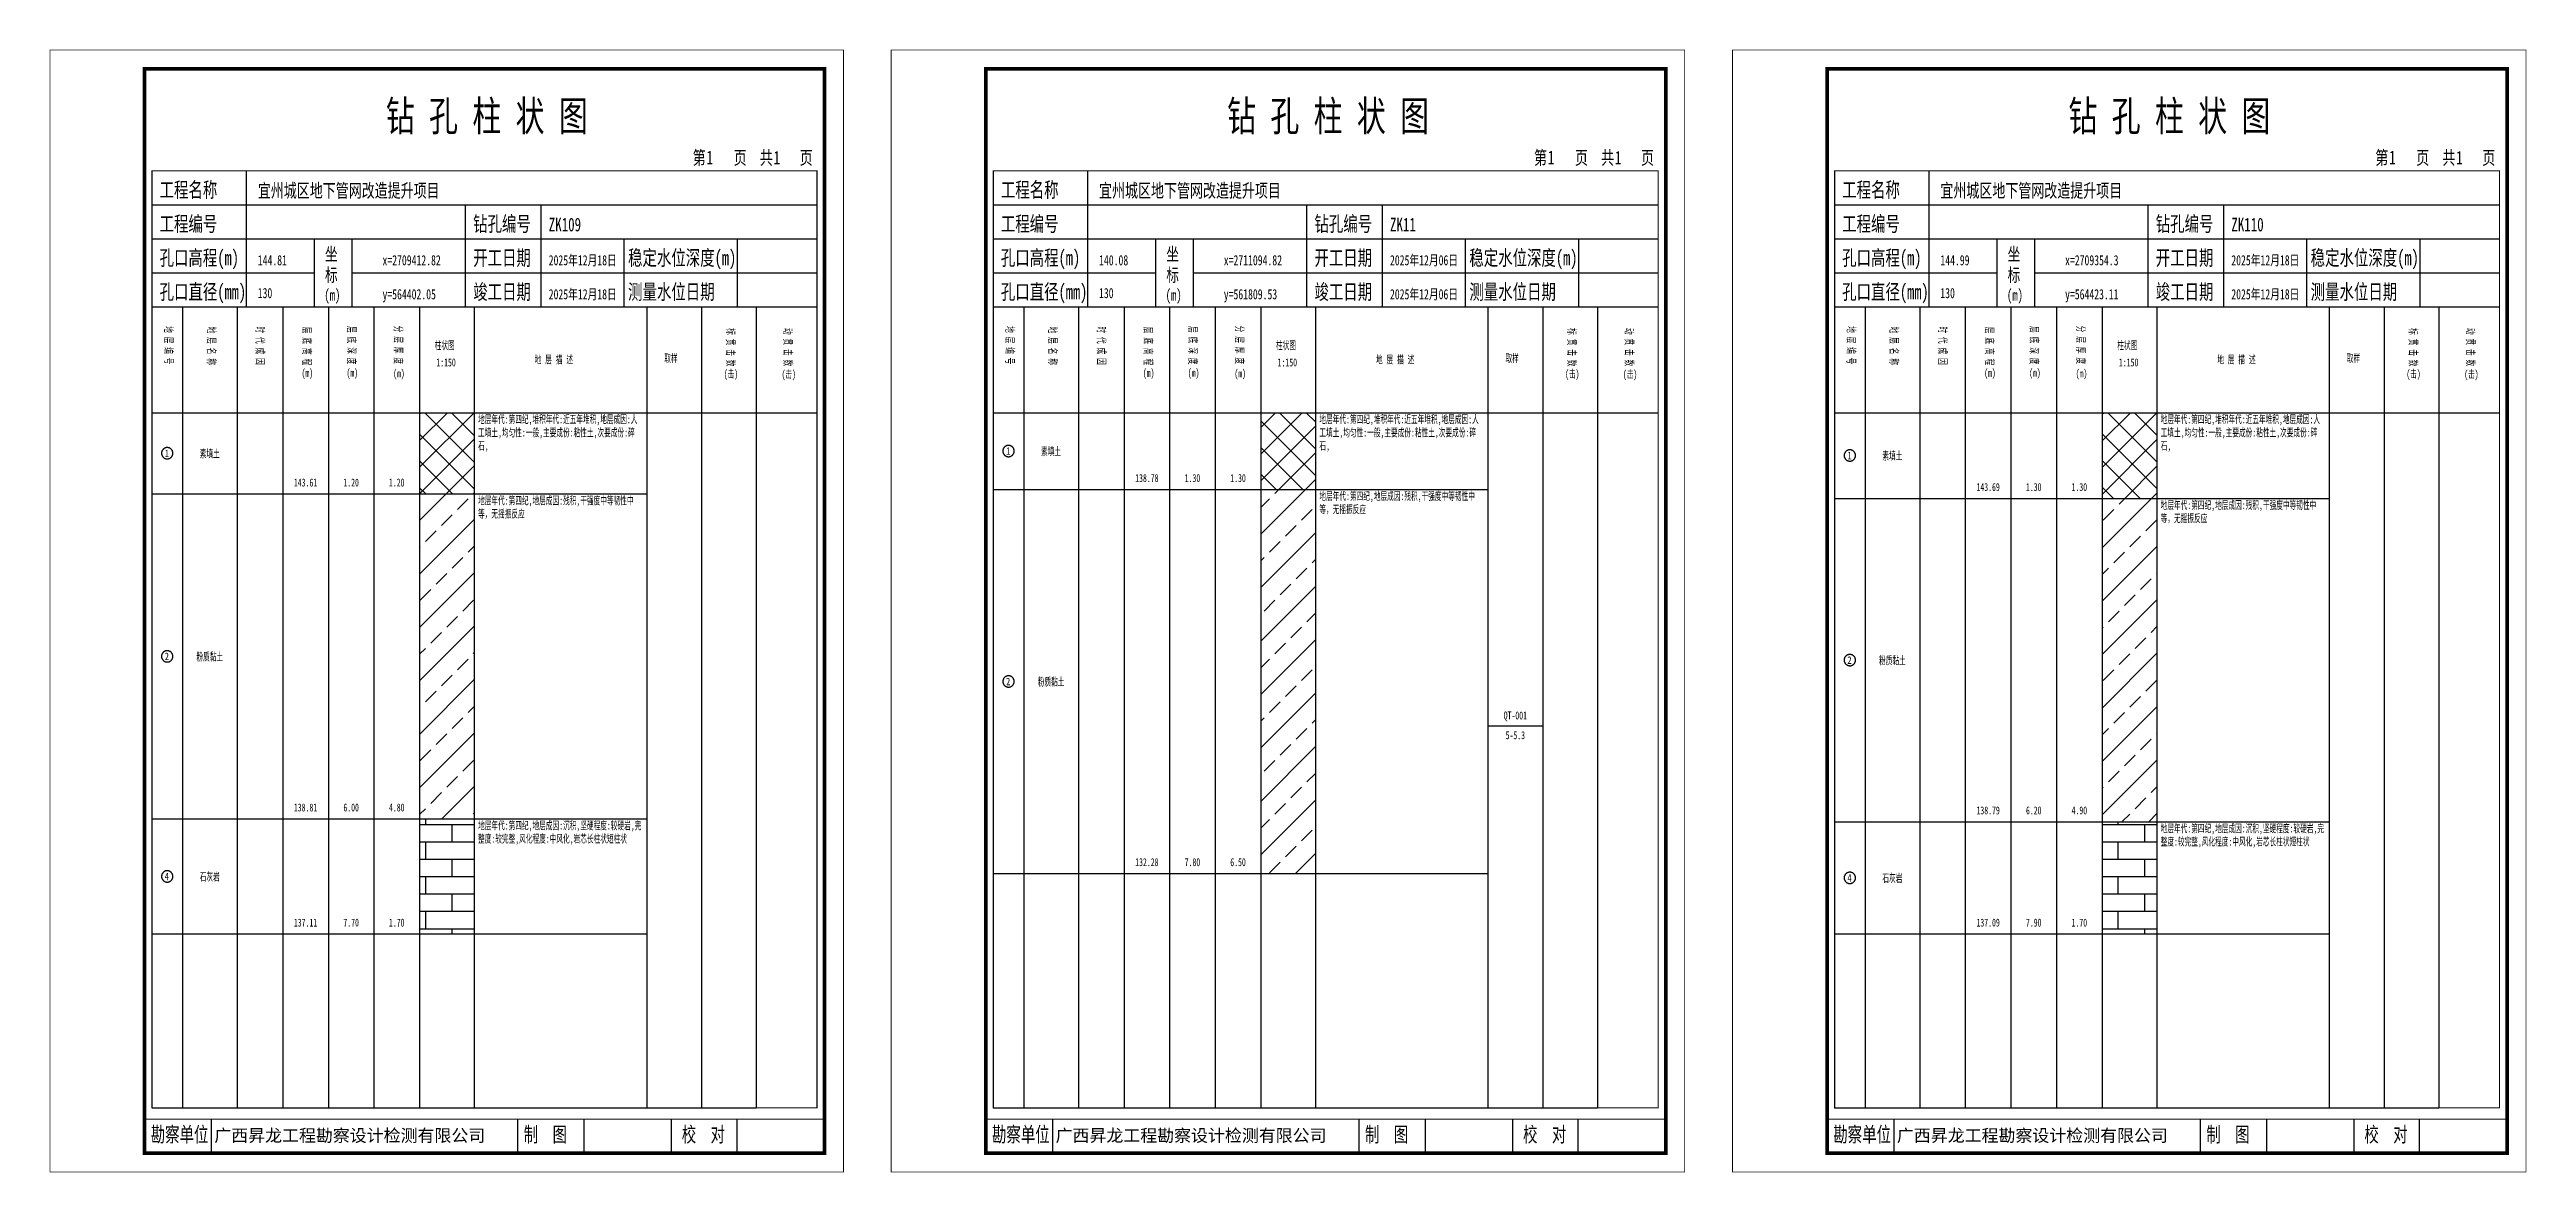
# Model space of a CAD drawing. Header units: millimetres. Extents: x 0 to 2711117, y 0 to 567555.
# Drawn here: x 28726 to 29382, y 0 to 297 of the extents above; entities that cross this region are included whole.
import ezdxf
from ezdxf.enums import TextEntityAlignment as Align

# ---------------------------------------------------------------- set-up
doc = ezdxf.new("R2010")
doc.units = ezdxf.units.MM
doc.layers.add('GICAD_POU_TEXTS', color=7, linetype='Continuous')
doc.layers.add('勘察点图例', color=7, linetype='Continuous')
doc.styles.add('HEAD_FONT', font='simfang.ttf', dxfattribs={"width": 0.6})
doc.styles.add('HEAD_FONT2', font='simfang.ttf', dxfattribs={"width": 0.6})
doc.styles.add('HT', font='simhei.ttf')
doc.styles.add('LZ_FONT', font='simfang.ttf', dxfattribs={"width": 0.7, "height": 8})
doc.styles.add('成果图图块', font='simfang.ttf', dxfattribs={"height": 2.5})
doc.styles.add('成果图表体', font='simfang.ttf', dxfattribs={"width": 0.6, "height": 2.1})
pattern_1 = [(45, (0, 0), (-3.5355339, 3.5355339), []), (135, (0, 0), (-3.5355339, -3.5355339), [])]
pattern_2 = [(45, (0, 0), (-7.0710678, 7.0710678), []), (45, (7.071, 0), (-7.0710678, 7.0710678), [4, -2])]
pattern_3 = [(0, (0, 0), (0, 4.6), []), (90, (0, 0), (-7, 4.6), [4.6, -4.6])]

# ---------------------------------------------------------------- blocks, each defined once
blk = doc.blocks.new('ZK109')
for p, q in [((52, 229), (52, 265)), ((27, 256), (203, 256)), ((110, 229), (110, 256)), ((130, 229), (130, 256)), ((27, 247), (203, 247)), ((70, 229), (70, 247)), ((80, 229), (80, 247)), ((152, 229), (152, 247)), ((182, 229), (182, 247)), ((27, 238), (70, 238)), ((80, 238), (203, 238)), ((27, 229), (35.05, 229)), ((35.05, 229), (35.05, 17)), ((35.05, 229), (49.53, 229)), ((49.53, 229), (49.53, 17)), ((49.53, 229), (61.6, 229)), ((61.6, 229), (61.6, 17)), ((61.6, 229), (73.68, 229)), ((73.68, 229), (73.68, 17)), ((73.68, 229), (85.75, 229)), ((85.75, 229), (85.75, 17)), ((85.75, 229), (97.82, 229)), ((97.82, 229), (97.82, 17)), ((97.82, 229), (112.3, 229)), ((112.3, 229), (112.3, 17)), ((112.3, 229), (157.93, 229)), ((157.93, 229), (157.93, 17)), ((157.93, 229), (172.42, 229)), ((172.42, 229), (172.42, 17)), ((172.42, 229), (186.9, 229)), ((186.9, 229), (186.9, 17)), ((186.9, 229), (203, 229)), ((27, 201), (203, 201)), ((27, 17), (35.05, 17)), ((35.05, 17), (49.53, 17)), ((42.74, 4.95), (42.74, 13.95)), ((42.74, 4.95), (42.74, 13.95)), ((49.53, 17), (61.6, 17)), ((61.6, 17), (73.68, 17)), ((73.68, 17), (85.75, 17)), ((85.75, 17), (97.82, 17)), ((97.82, 17), (112.3, 17)), ((112.3, 17), (157.93, 17)), ((123.83, 4.95), (123.83, 13.95)), ((141.38, 4.95), (141.38, 13.95)), ((157.93, 17), (172.42, 17)), ((164.48, 4.95), (164.48, 13.95)), ((172.42, 17), (186.9, 17)), ((181.84, 4.95), (181.84, 13.95)), ((181.84, 4.95), (181.84, 13.95))]:
    blk.add_line(p, q)
for points, const_width in [([(0, 0), (210, 0), (210, 297), (0, 297)], 0.25), ([(25, 5), (205, 5), (205, 292), (25, 292)], 1), ([(27, 265), (203, 265), (203, 17), (27, 17)], 0.3)]:
    blk.add_lwpolyline(points, close=True, dxfattribs=dict(const_width=const_width))
at = {"const_width": 0.3}
for points in [[(27, 229), (203, 229)], [(25, 14), (205, 14)]]:
    blk.add_lwpolyline(points, dxfattribs=at)
at = {"style": 'LZ_FONT', "width": 0.7}
for s, height, p in [('钻 孔 柱 状 图', 8, (88.9, 275.54)), ('第', 3.6, (170.12, 266.7)), ('1', 3.6, (173.78, 266.75)), ('页', 3.6, (180.96, 266.7)), ('共', 3.6, (187.88, 266.7)), ('1', 3.6, (191.54, 266.7)), ('页', 3.6, (198.44, 266.7)), ('工程名称', 4, (29, 258)), ('宜州城区地下管网改造提升项目', 3.6, (55, 258)), ('工程编号', 4, (29, 249)), ('钻孔编号', 4, (112, 249)), ('ZK109', 3.6, (132, 249)), ('孔口高程(m)', 4, (29, 240)), ('144.81', 2.7, (55, 240)), ('坐', 3.5, (72.79, 241.24)), ('x=2709412.82', 2.7, (88, 240)), ('开工日期', 4, (112, 240)), ('2025年12月18日', 2.7, (132, 240)), ('稳定水位深度(m)', 4, (153, 240)), ('标', 3.5, (72.79, 235.7)), ('孔口直径(mm)', 4, (29, 231)), ('130', 2.7, (54.98, 231.31)), ('(m) ', 3, (72.59, 230.65)), ('y=564402.05', 2.7, (88, 231)), ('竣工日期', 4, (112, 231)), ('2025年12月18日', 2.7, (132, 231)), ('测量水位日期', 4, (153, 231)), ('勘察单位', 4, (26.65, 7.95)), ('制  图', 4, (125.4, 7.95)), ('校  对', 4, (167.22, 7.95))]:
    blk.add_text(s, height=height, dxfattribs=at).set_placement(p)
at = {"style": 'HT'}
blk.add_text('广西昇龙工程勘察设计检测有限公司', height=3.2865, dxfattribs=at).set_placement((43.48, 8.02))
at = {"char_height": 2.1, "width": 22.806, "attachment_point": 1, "rotation": 270, "style": 'HEAD_FONT'}
for s, insert in [('地 层 编 号', (32.46, 223.92)), ('地 层 名 称', (43.79, 223.76)), ('时 代 成 因', (56.67, 223.83)), ('层 底 高 程', (69.07, 223.71)), ('层 底 深 度', (80.9, 223.91)), ('分 层 厚 度', (93.26, 224.01)), ('标 贯 击 数', (181.21, 223.37)), ('动 贯 击 数', (196.38, 223.43))]:
    blk.add_mtext(s, dxfattribs=dict(at, insert=insert))
at = {"char_height": 2.1, "attachment_point": 1}
for s, insert, width, style in [('柱状图', (101.82, 219.87), 7.855, 'HEAD_FONT2'), ('地 层 描 述', (128.29, 216.11), 22.0781, 'HEAD_FONT2'), ('取样', (162.58, 216.44), 7.855, 'HEAD_FONT2'), ('(m)', (66.58, 212.56), 4.7944, 'HEAD_FONT'), ('(m)', (78.47, 212.61), 4.7944, 'HEAD_FONT'), ('(m)', (90.81, 212.43), 4.7944, 'HEAD_FONT'), ('1:150', (102.26, 215.36), 6.9223, 'HEAD_FONT2'), ('(击)', (178.33, 212.31), 7.855, 'HEAD_FONT2'), ('(击)', (193.64, 212.22), 7.855, 'HEAD_FONT2')]:
    blk.add_mtext(s, dxfattribs=dict(at, insert=insert, width=width, style=style))
blk = doc.blocks.new('ZK109_0')
at = {"color": 7}
blk.add_polyline3d([(-1.5, 0.02, 0), (-1.5, -0.06, 0), (-1.49, -0.13, 0), (-1.48, -0.2, 0), (-1.47, -0.28, 0), (-1.46, -0.35, 0), (-1.44, -0.42, 0), (-1.41, -0.49, 0), (-1.39, -0.56, 0), (-1.36, -0.63, 0), (-1.32, -0.69, 0), (-1.29, -0.76, 0), (-1.25, -0.82, 0), (-1.2, -0.88, 0), (-1.16, -0.94, 0), (-1.11, -0.99, 0), (-1.06, -1.04, 0), (-1.01, -1.1, 0), (-0.95, -1.14, 0), (-0.89, -1.19, 0), (-0.83, -1.23, 0), (-0.77, -1.27, 0), (-0.71, -1.31, 0), (-0.64, -1.34, 0), (-0.57, -1.37, 0), (-0.51, -1.4, 0), (-0.44, -1.42, 0), (-0.36, -1.44, 0), (-0.29, -1.46, 0), (-0.22, -1.47, 0), (-0.15, -1.48, 0), (-0.07, -1.48, 0), (0, -1.48, 0), (0.07, -1.48, 0), (0.15, -1.48, 0), (0.22, -1.47, 0), (0.29, -1.46, 0), (0.36, -1.44, 0), (0.44, -1.42, 0), (0.51, -1.4, 0), (0.57, -1.37, 0), (0.64, -1.34, 0), (0.71, -1.31, 0), (0.77, -1.27, 0), (0.83, -1.23, 0), (0.89, -1.19, 0), (0.95, -1.14, 0), (1.01, -1.1, 0), (1.06, -1.04, 0), (1.11, -0.99, 0), (1.16, -0.94, 0), (1.2, -0.88, 0), (1.25, -0.82, 0), (1.29, -0.76, 0), (1.32, -0.69, 0), (1.36, -0.63, 0), (1.39, -0.56, 0), (1.41, -0.49, 0), (1.44, -0.42, 0), (1.46, -0.35, 0), (1.47, -0.28, 0), (1.48, -0.2, 0), (1.49, -0.13, 0), (1.5, -0.06, 0), (1.5, 0.02, 0), (1.5, 0.09, 0), (1.49, 0.16, 0), (1.48, 0.24, 0), (1.47, 0.31, 0), (1.46, 0.38, 0), (1.44, 0.45, 0), (1.41, 0.52, 0), (1.39, 0.59, 0), (1.36, 0.66, 0), (1.32, 0.72, 0), (1.29, 0.79, 0), (1.25, 0.85, 0), (1.2, 0.91, 0), (1.16, 0.97, 0), (1.11, 1.02, 0), (1.06, 1.08, 0), (1.01, 1.13, 0), (0.95, 1.18, 0), (0.89, 1.22, 0), (0.83, 1.26, 0), (0.77, 1.3, 0), (0.71, 1.34, 0), (0.64, 1.37, 0), (0.57, 1.4, 0), (0.51, 1.43, 0), (0.44, 1.45, 0), (0.36, 1.47, 0), (0.29, 1.49, 0), (0.22, 1.5, 0), (0.15, 1.51, 0), (0.07, 1.51, 0), (0, 1.52, 0), (-0.07, 1.51, 0), (-0.15, 1.51, 0), (-0.22, 1.5, 0), (-0.29, 1.49, 0), (-0.36, 1.47, 0), (-0.44, 1.45, 0), (-0.51, 1.43, 0), (-0.57, 1.4, 0), (-0.64, 1.37, 0), (-0.71, 1.34, 0), (-0.77, 1.3, 0), (-0.83, 1.26, 0), (-0.89, 1.22, 0), (-0.95, 1.18, 0), (-1.01, 1.13, 0), (-1.06, 1.08, 0), (-1.11, 1.02, 0), (-1.16, 0.97, 0), (-1.2, 0.91, 0), (-1.25, 0.85, 0), (-1.29, 0.79, 0), (-1.32, 0.72, 0), (-1.36, 0.66, 0), (-1.39, 0.59, 0), (-1.41, 0.52, 0), (-1.44, 0.45, 0), (-1.46, 0.38, 0), (-1.47, 0.31, 0), (-1.48, 0.24, 0), (-1.49, 0.16, 0), (-1.5, 0.09, 0), (-1.5, 0.02, 0)], dxfattribs=at)
at = {"layer": 'GICAD_POU_TEXTS', "color": 7, "style": '成果图图块', "width": 0.7}
blk.add_text('1', height=2, dxfattribs=at).set_placement((-0.09, -0.99), align=Align.CENTER)
blk = doc.blocks.new('ZK109_1')
at = {"color": 7}
blk.add_polyline3d([(-1.5, 0.02, 0), (-1.5, -0.06, 0), (-1.49, -0.13, 0), (-1.48, -0.2, 0), (-1.47, -0.28, 0), (-1.46, -0.35, 0), (-1.44, -0.42, 0), (-1.41, -0.49, 0), (-1.39, -0.56, 0), (-1.36, -0.63, 0), (-1.32, -0.69, 0), (-1.29, -0.76, 0), (-1.25, -0.82, 0), (-1.2, -0.88, 0), (-1.16, -0.94, 0), (-1.11, -0.99, 0), (-1.06, -1.04, 0), (-1.01, -1.1, 0), (-0.95, -1.14, 0), (-0.89, -1.19, 0), (-0.83, -1.23, 0), (-0.77, -1.27, 0), (-0.71, -1.31, 0), (-0.64, -1.34, 0), (-0.57, -1.37, 0), (-0.51, -1.4, 0), (-0.44, -1.42, 0), (-0.36, -1.44, 0), (-0.29, -1.46, 0), (-0.22, -1.47, 0), (-0.15, -1.48, 0), (-0.07, -1.48, 0), (0, -1.48, 0), (0.07, -1.48, 0), (0.15, -1.48, 0), (0.22, -1.47, 0), (0.29, -1.46, 0), (0.36, -1.44, 0), (0.44, -1.42, 0), (0.51, -1.4, 0), (0.57, -1.37, 0), (0.64, -1.34, 0), (0.71, -1.31, 0), (0.77, -1.27, 0), (0.83, -1.23, 0), (0.89, -1.19, 0), (0.95, -1.14, 0), (1.01, -1.1, 0), (1.06, -1.04, 0), (1.11, -0.99, 0), (1.16, -0.94, 0), (1.2, -0.88, 0), (1.25, -0.82, 0), (1.29, -0.76, 0), (1.32, -0.69, 0), (1.36, -0.63, 0), (1.39, -0.56, 0), (1.41, -0.49, 0), (1.44, -0.42, 0), (1.46, -0.35, 0), (1.47, -0.28, 0), (1.48, -0.2, 0), (1.49, -0.13, 0), (1.5, -0.06, 0), (1.5, 0.02, 0), (1.5, 0.09, 0), (1.49, 0.16, 0), (1.48, 0.24, 0), (1.47, 0.31, 0), (1.46, 0.38, 0), (1.44, 0.45, 0), (1.41, 0.52, 0), (1.39, 0.59, 0), (1.36, 0.66, 0), (1.32, 0.72, 0), (1.29, 0.79, 0), (1.25, 0.85, 0), (1.2, 0.91, 0), (1.16, 0.97, 0), (1.11, 1.02, 0), (1.06, 1.08, 0), (1.01, 1.13, 0), (0.95, 1.18, 0), (0.89, 1.22, 0), (0.83, 1.26, 0), (0.77, 1.3, 0), (0.71, 1.34, 0), (0.64, 1.37, 0), (0.57, 1.4, 0), (0.51, 1.43, 0), (0.44, 1.45, 0), (0.36, 1.47, 0), (0.29, 1.49, 0), (0.22, 1.5, 0), (0.15, 1.51, 0), (0.07, 1.51, 0), (0, 1.52, 0), (-0.07, 1.51, 0), (-0.15, 1.51, 0), (-0.22, 1.5, 0), (-0.29, 1.49, 0), (-0.36, 1.47, 0), (-0.44, 1.45, 0), (-0.51, 1.43, 0), (-0.57, 1.4, 0), (-0.64, 1.37, 0), (-0.71, 1.34, 0), (-0.77, 1.3, 0), (-0.83, 1.26, 0), (-0.89, 1.22, 0), (-0.95, 1.18, 0), (-1.01, 1.13, 0), (-1.06, 1.08, 0), (-1.11, 1.02, 0), (-1.16, 0.97, 0), (-1.2, 0.91, 0), (-1.25, 0.85, 0), (-1.29, 0.79, 0), (-1.32, 0.72, 0), (-1.36, 0.66, 0), (-1.39, 0.59, 0), (-1.41, 0.52, 0), (-1.44, 0.45, 0), (-1.46, 0.38, 0), (-1.47, 0.31, 0), (-1.48, 0.24, 0), (-1.49, 0.16, 0), (-1.5, 0.09, 0), (-1.5, 0.02, 0)], dxfattribs=at)
at = {"layer": 'GICAD_POU_TEXTS', "color": 7, "style": '成果图图块', "width": 0.7}
blk.add_text('2', height=2, dxfattribs=at).set_placement((-0.09, -0.99), align=Align.CENTER)
blk = doc.blocks.new('ZK109_2')
at = {"color": 7}
blk.add_polyline3d([(-1.5, 0.02, 0), (-1.5, -0.06, 0), (-1.49, -0.13, 0), (-1.48, -0.2, 0), (-1.47, -0.28, 0), (-1.46, -0.35, 0), (-1.44, -0.42, 0), (-1.41, -0.49, 0), (-1.39, -0.56, 0), (-1.36, -0.63, 0), (-1.32, -0.69, 0), (-1.29, -0.76, 0), (-1.25, -0.82, 0), (-1.2, -0.88, 0), (-1.16, -0.94, 0), (-1.11, -0.99, 0), (-1.06, -1.04, 0), (-1.01, -1.1, 0), (-0.95, -1.14, 0), (-0.89, -1.19, 0), (-0.83, -1.23, 0), (-0.77, -1.27, 0), (-0.71, -1.31, 0), (-0.64, -1.34, 0), (-0.57, -1.37, 0), (-0.51, -1.4, 0), (-0.44, -1.42, 0), (-0.36, -1.44, 0), (-0.29, -1.46, 0), (-0.22, -1.47, 0), (-0.15, -1.48, 0), (-0.07, -1.48, 0), (0, -1.48, 0), (0.07, -1.48, 0), (0.15, -1.48, 0), (0.22, -1.47, 0), (0.29, -1.46, 0), (0.36, -1.44, 0), (0.44, -1.42, 0), (0.51, -1.4, 0), (0.57, -1.37, 0), (0.64, -1.34, 0), (0.71, -1.31, 0), (0.77, -1.27, 0), (0.83, -1.23, 0), (0.89, -1.19, 0), (0.95, -1.14, 0), (1.01, -1.1, 0), (1.06, -1.04, 0), (1.11, -0.99, 0), (1.16, -0.94, 0), (1.2, -0.88, 0), (1.25, -0.82, 0), (1.29, -0.76, 0), (1.32, -0.69, 0), (1.36, -0.63, 0), (1.39, -0.56, 0), (1.41, -0.49, 0), (1.44, -0.42, 0), (1.46, -0.35, 0), (1.47, -0.28, 0), (1.48, -0.2, 0), (1.49, -0.13, 0), (1.5, -0.06, 0), (1.5, 0.02, 0), (1.5, 0.09, 0), (1.49, 0.16, 0), (1.48, 0.24, 0), (1.47, 0.31, 0), (1.46, 0.38, 0), (1.44, 0.45, 0), (1.41, 0.52, 0), (1.39, 0.59, 0), (1.36, 0.66, 0), (1.32, 0.72, 0), (1.29, 0.79, 0), (1.25, 0.85, 0), (1.2, 0.91, 0), (1.16, 0.97, 0), (1.11, 1.02, 0), (1.06, 1.08, 0), (1.01, 1.13, 0), (0.95, 1.18, 0), (0.89, 1.22, 0), (0.83, 1.26, 0), (0.77, 1.3, 0), (0.71, 1.34, 0), (0.64, 1.37, 0), (0.57, 1.4, 0), (0.51, 1.43, 0), (0.44, 1.45, 0), (0.36, 1.47, 0), (0.29, 1.49, 0), (0.22, 1.5, 0), (0.15, 1.51, 0), (0.07, 1.51, 0), (0, 1.52, 0), (-0.07, 1.51, 0), (-0.15, 1.51, 0), (-0.22, 1.5, 0), (-0.29, 1.49, 0), (-0.36, 1.47, 0), (-0.44, 1.45, 0), (-0.51, 1.43, 0), (-0.57, 1.4, 0), (-0.64, 1.37, 0), (-0.71, 1.34, 0), (-0.77, 1.3, 0), (-0.83, 1.26, 0), (-0.89, 1.22, 0), (-0.95, 1.18, 0), (-1.01, 1.13, 0), (-1.06, 1.08, 0), (-1.11, 1.02, 0), (-1.16, 0.97, 0), (-1.2, 0.91, 0), (-1.25, 0.85, 0), (-1.29, 0.79, 0), (-1.32, 0.72, 0), (-1.36, 0.66, 0), (-1.39, 0.59, 0), (-1.41, 0.52, 0), (-1.44, 0.45, 0), (-1.46, 0.38, 0), (-1.47, 0.31, 0), (-1.48, 0.24, 0), (-1.49, 0.16, 0), (-1.5, 0.09, 0), (-1.5, 0.02, 0)], dxfattribs=at)
at = {"layer": 'GICAD_POU_TEXTS', "color": 7, "style": '成果图图块', "width": 0.7}
blk.add_text('4', height=2, dxfattribs=at).set_placement((-0.09, -0.99), align=Align.CENTER)
blk = doc.blocks.new('ZK11')
for p, q in [((52, 229), (52, 265)), ((27, 256), (203, 256)), ((110, 229), (110, 256)), ((130, 229), (130, 256)), ((27, 247), (203, 247)), ((70, 229), (70, 247)), ((80, 229), (80, 247)), ((152, 229), (152, 247)), ((182, 229), (182, 247)), ((27, 238), (70, 238)), ((80, 238), (203, 238)), ((27, 229), (35.05, 229)), ((35.05, 229), (35.05, 17)), ((35.05, 229), (49.53, 229)), ((49.53, 229), (49.53, 17)), ((49.53, 229), (61.6, 229)), ((61.6, 229), (61.6, 17)), ((61.6, 229), (73.68, 229)), ((73.68, 229), (73.68, 17)), ((73.68, 229), (85.75, 229)), ((85.75, 229), (85.75, 17)), ((85.75, 229), (97.82, 229)), ((97.82, 229), (97.82, 17)), ((97.82, 229), (112.3, 229)), ((112.3, 229), (112.3, 17)), ((112.3, 229), (157.93, 229)), ((157.93, 229), (157.93, 17)), ((157.93, 229), (172.42, 229)), ((172.42, 229), (172.42, 17)), ((172.42, 229), (186.9, 229)), ((186.9, 229), (186.9, 17)), ((186.9, 229), (203, 229)), ((27, 201), (203, 201)), ((27, 17), (35.05, 17)), ((35.05, 17), (49.53, 17)), ((42.74, 4.95), (42.74, 13.95)), ((42.74, 4.95), (42.74, 13.95)), ((49.53, 17), (61.6, 17)), ((61.6, 17), (73.68, 17)), ((73.68, 17), (85.75, 17)), ((85.75, 17), (97.82, 17)), ((97.82, 17), (112.3, 17)), ((112.3, 17), (157.93, 17)), ((123.83, 4.95), (123.83, 13.95)), ((141.38, 4.95), (141.38, 13.95)), ((157.93, 17), (172.42, 17)), ((164.48, 4.95), (164.48, 13.95)), ((172.42, 17), (186.9, 17)), ((181.84, 4.95), (181.84, 13.95)), ((181.84, 4.95), (181.84, 13.95))]:
    blk.add_line(p, q)
for points, const_width in [([(0, 0), (210, 0), (210, 297), (0, 297)], 0.25), ([(25, 5), (205, 5), (205, 292), (25, 292)], 1), ([(27, 265), (203, 265), (203, 17), (27, 17)], 0.3)]:
    blk.add_lwpolyline(points, close=True, dxfattribs=dict(const_width=const_width))
at = {"const_width": 0.3}
for points in [[(27, 229), (203, 229)], [(25, 14), (205, 14)]]:
    blk.add_lwpolyline(points, dxfattribs=at)
at = {"style": 'LZ_FONT', "width": 0.7}
for s, height, p in [('钻 孔 柱 状 图', 8, (88.9, 275.54)), ('第', 3.6, (170.12, 266.7)), ('1', 3.6, (173.78, 266.75)), ('页', 3.6, (180.96, 266.7)), ('共', 3.6, (187.88, 266.7)), ('1', 3.6, (191.54, 266.7)), ('页', 3.6, (198.44, 266.7)), ('工程名称', 4, (29, 258)), ('宜州城区地下管网改造提升项目', 3.6, (55, 258)), ('工程编号', 4, (29, 249)), ('钻孔编号', 4, (112, 249)), ('ZK11', 3.6, (132, 249)), ('孔口高程(m)', 4, (29, 240)), ('140.08', 2.7, (55, 240)), ('坐', 3.5, (72.79, 241.24)), ('x=2711094.82', 2.7, (88, 240)), ('开工日期', 4, (112, 240)), ('2025年12月06日', 2.7, (132, 240)), ('稳定水位深度(m)', 4, (153, 240)), ('标', 3.5, (72.79, 235.7)), ('孔口直径(mm)', 4, (29, 231)), ('130', 2.7, (54.98, 231.31)), ('(m) ', 3, (72.59, 230.65)), ('y=561809.53', 2.7, (88, 231)), ('竣工日期', 4, (112, 231)), ('2025年12月06日', 2.7, (132, 231)), ('测量水位日期', 4, (153, 231)), ('勘察单位', 4, (26.65, 7.95)), ('制  图', 4, (125.4, 7.95)), ('校  对', 4, (167.22, 7.95))]:
    blk.add_text(s, height=height, dxfattribs=at).set_placement(p)
at = {"style": 'HT'}
blk.add_text('广西昇龙工程勘察设计检测有限公司', height=3.2865, dxfattribs=at).set_placement((43.48, 8.02))
at = {"char_height": 2.1, "width": 22.806, "attachment_point": 1, "rotation": 270, "style": 'HEAD_FONT'}
for s, insert in [('地 层 编 号', (32.46, 223.92)), ('地 层 名 称', (43.79, 223.76)), ('时 代 成 因', (56.67, 223.83)), ('层 底 高 程', (69.07, 223.71)), ('层 底 深 度', (80.9, 223.91)), ('分 层 厚 度', (93.26, 224.01)), ('标 贯 击 数', (181.21, 223.37)), ('动 贯 击 数', (196.38, 223.43))]:
    blk.add_mtext(s, dxfattribs=dict(at, insert=insert))
at = {"char_height": 2.1, "attachment_point": 1}
for s, insert, width, style in [('柱状图', (101.82, 219.87), 7.855, 'HEAD_FONT2'), ('地 层 描 述', (128.29, 216.11), 22.0781, 'HEAD_FONT2'), ('取样', (162.58, 216.44), 7.855, 'HEAD_FONT2'), ('(m)', (66.58, 212.56), 4.7944, 'HEAD_FONT'), ('(m)', (78.47, 212.61), 4.7944, 'HEAD_FONT'), ('(m)', (90.81, 212.43), 4.7944, 'HEAD_FONT'), ('1:150', (102.26, 215.36), 6.9223, 'HEAD_FONT2'), ('(击)', (178.33, 212.31), 7.855, 'HEAD_FONT2'), ('(击)', (193.64, 212.22), 7.855, 'HEAD_FONT2')]:
    blk.add_mtext(s, dxfattribs=dict(at, insert=insert, width=width, style=style))
blk = doc.blocks.new('ZK11_0')
at = {"color": 7}
blk.add_polyline3d([(-1.5, 0.02, 0), (-1.5, -0.06, 0), (-1.49, -0.13, 0), (-1.48, -0.2, 0), (-1.47, -0.28, 0), (-1.46, -0.35, 0), (-1.44, -0.42, 0), (-1.41, -0.49, 0), (-1.39, -0.56, 0), (-1.36, -0.63, 0), (-1.32, -0.69, 0), (-1.29, -0.76, 0), (-1.25, -0.82, 0), (-1.2, -0.88, 0), (-1.16, -0.94, 0), (-1.11, -0.99, 0), (-1.06, -1.04, 0), (-1.01, -1.1, 0), (-0.95, -1.14, 0), (-0.89, -1.19, 0), (-0.83, -1.23, 0), (-0.77, -1.27, 0), (-0.71, -1.31, 0), (-0.64, -1.34, 0), (-0.57, -1.37, 0), (-0.51, -1.4, 0), (-0.44, -1.42, 0), (-0.36, -1.44, 0), (-0.29, -1.46, 0), (-0.22, -1.47, 0), (-0.15, -1.48, 0), (-0.07, -1.48, 0), (0, -1.48, 0), (0.07, -1.48, 0), (0.15, -1.48, 0), (0.22, -1.47, 0), (0.29, -1.46, 0), (0.36, -1.44, 0), (0.44, -1.42, 0), (0.51, -1.4, 0), (0.57, -1.37, 0), (0.64, -1.34, 0), (0.71, -1.31, 0), (0.77, -1.27, 0), (0.83, -1.23, 0), (0.89, -1.19, 0), (0.95, -1.14, 0), (1.01, -1.1, 0), (1.06, -1.04, 0), (1.11, -0.99, 0), (1.16, -0.94, 0), (1.2, -0.88, 0), (1.25, -0.82, 0), (1.29, -0.76, 0), (1.32, -0.69, 0), (1.36, -0.63, 0), (1.39, -0.56, 0), (1.41, -0.49, 0), (1.44, -0.42, 0), (1.46, -0.35, 0), (1.47, -0.28, 0), (1.48, -0.2, 0), (1.49, -0.13, 0), (1.5, -0.06, 0), (1.5, 0.02, 0), (1.5, 0.09, 0), (1.49, 0.16, 0), (1.48, 0.24, 0), (1.47, 0.31, 0), (1.46, 0.38, 0), (1.44, 0.45, 0), (1.41, 0.52, 0), (1.39, 0.59, 0), (1.36, 0.66, 0), (1.32, 0.72, 0), (1.29, 0.79, 0), (1.25, 0.85, 0), (1.2, 0.91, 0), (1.16, 0.97, 0), (1.11, 1.02, 0), (1.06, 1.08, 0), (1.01, 1.13, 0), (0.95, 1.18, 0), (0.89, 1.22, 0), (0.83, 1.26, 0), (0.77, 1.3, 0), (0.71, 1.34, 0), (0.64, 1.37, 0), (0.57, 1.4, 0), (0.51, 1.43, 0), (0.44, 1.45, 0), (0.36, 1.47, 0), (0.29, 1.49, 0), (0.22, 1.5, 0), (0.15, 1.51, 0), (0.07, 1.51, 0), (0, 1.52, 0), (-0.07, 1.51, 0), (-0.15, 1.51, 0), (-0.22, 1.5, 0), (-0.29, 1.49, 0), (-0.36, 1.47, 0), (-0.44, 1.45, 0), (-0.51, 1.43, 0), (-0.57, 1.4, 0), (-0.64, 1.37, 0), (-0.71, 1.34, 0), (-0.77, 1.3, 0), (-0.83, 1.26, 0), (-0.89, 1.22, 0), (-0.95, 1.18, 0), (-1.01, 1.13, 0), (-1.06, 1.08, 0), (-1.11, 1.02, 0), (-1.16, 0.97, 0), (-1.2, 0.91, 0), (-1.25, 0.85, 0), (-1.29, 0.79, 0), (-1.32, 0.72, 0), (-1.36, 0.66, 0), (-1.39, 0.59, 0), (-1.41, 0.52, 0), (-1.44, 0.45, 0), (-1.46, 0.38, 0), (-1.47, 0.31, 0), (-1.48, 0.24, 0), (-1.49, 0.16, 0), (-1.5, 0.09, 0), (-1.5, 0.02, 0)], dxfattribs=at)
at = {"layer": 'GICAD_POU_TEXTS', "color": 7, "style": '成果图图块', "width": 0.7}
blk.add_text('1', height=2, dxfattribs=at).set_placement((-0.09, -0.99), align=Align.CENTER)
blk = doc.blocks.new('ZK11_1')
at = {"color": 7}
blk.add_polyline3d([(-1.5, 0.02, 0), (-1.5, -0.06, 0), (-1.49, -0.13, 0), (-1.48, -0.2, 0), (-1.47, -0.28, 0), (-1.46, -0.35, 0), (-1.44, -0.42, 0), (-1.41, -0.49, 0), (-1.39, -0.56, 0), (-1.36, -0.63, 0), (-1.32, -0.69, 0), (-1.29, -0.76, 0), (-1.25, -0.82, 0), (-1.2, -0.88, 0), (-1.16, -0.94, 0), (-1.11, -0.99, 0), (-1.06, -1.04, 0), (-1.01, -1.1, 0), (-0.95, -1.14, 0), (-0.89, -1.19, 0), (-0.83, -1.23, 0), (-0.77, -1.27, 0), (-0.71, -1.31, 0), (-0.64, -1.34, 0), (-0.57, -1.37, 0), (-0.51, -1.4, 0), (-0.44, -1.42, 0), (-0.36, -1.44, 0), (-0.29, -1.46, 0), (-0.22, -1.47, 0), (-0.15, -1.48, 0), (-0.07, -1.48, 0), (0, -1.48, 0), (0.07, -1.48, 0), (0.15, -1.48, 0), (0.22, -1.47, 0), (0.29, -1.46, 0), (0.36, -1.44, 0), (0.44, -1.42, 0), (0.51, -1.4, 0), (0.57, -1.37, 0), (0.64, -1.34, 0), (0.71, -1.31, 0), (0.77, -1.27, 0), (0.83, -1.23, 0), (0.89, -1.19, 0), (0.95, -1.14, 0), (1.01, -1.1, 0), (1.06, -1.04, 0), (1.11, -0.99, 0), (1.16, -0.94, 0), (1.2, -0.88, 0), (1.25, -0.82, 0), (1.29, -0.76, 0), (1.32, -0.69, 0), (1.36, -0.63, 0), (1.39, -0.56, 0), (1.41, -0.49, 0), (1.44, -0.42, 0), (1.46, -0.35, 0), (1.47, -0.28, 0), (1.48, -0.2, 0), (1.49, -0.13, 0), (1.5, -0.06, 0), (1.5, 0.02, 0), (1.5, 0.09, 0), (1.49, 0.16, 0), (1.48, 0.24, 0), (1.47, 0.31, 0), (1.46, 0.38, 0), (1.44, 0.45, 0), (1.41, 0.52, 0), (1.39, 0.59, 0), (1.36, 0.66, 0), (1.32, 0.72, 0), (1.29, 0.79, 0), (1.25, 0.85, 0), (1.2, 0.91, 0), (1.16, 0.97, 0), (1.11, 1.02, 0), (1.06, 1.08, 0), (1.01, 1.13, 0), (0.95, 1.18, 0), (0.89, 1.22, 0), (0.83, 1.26, 0), (0.77, 1.3, 0), (0.71, 1.34, 0), (0.64, 1.37, 0), (0.57, 1.4, 0), (0.51, 1.43, 0), (0.44, 1.45, 0), (0.36, 1.47, 0), (0.29, 1.49, 0), (0.22, 1.5, 0), (0.15, 1.51, 0), (0.07, 1.51, 0), (0, 1.52, 0), (-0.07, 1.51, 0), (-0.15, 1.51, 0), (-0.22, 1.5, 0), (-0.29, 1.49, 0), (-0.36, 1.47, 0), (-0.44, 1.45, 0), (-0.51, 1.43, 0), (-0.57, 1.4, 0), (-0.64, 1.37, 0), (-0.71, 1.34, 0), (-0.77, 1.3, 0), (-0.83, 1.26, 0), (-0.89, 1.22, 0), (-0.95, 1.18, 0), (-1.01, 1.13, 0), (-1.06, 1.08, 0), (-1.11, 1.02, 0), (-1.16, 0.97, 0), (-1.2, 0.91, 0), (-1.25, 0.85, 0), (-1.29, 0.79, 0), (-1.32, 0.72, 0), (-1.36, 0.66, 0), (-1.39, 0.59, 0), (-1.41, 0.52, 0), (-1.44, 0.45, 0), (-1.46, 0.38, 0), (-1.47, 0.31, 0), (-1.48, 0.24, 0), (-1.49, 0.16, 0), (-1.5, 0.09, 0), (-1.5, 0.02, 0)], dxfattribs=at)
at = {"layer": 'GICAD_POU_TEXTS', "color": 7, "style": '成果图图块', "width": 0.7}
blk.add_text('2', height=2, dxfattribs=at).set_placement((-0.09, -0.99), align=Align.CENTER)
blk = doc.blocks.new('ZK110')
for p, q in [((52, 229), (52, 265)), ((27, 256), (203, 256)), ((110, 229), (110, 256)), ((130, 229), (130, 256)), ((27, 247), (203, 247)), ((70, 229), (70, 247)), ((80, 229), (80, 247)), ((152, 229), (152, 247)), ((182, 229), (182, 247)), ((27, 238), (70, 238)), ((80, 238), (203, 238)), ((27, 229), (35.05, 229)), ((35.05, 229), (35.05, 17)), ((35.05, 229), (49.53, 229)), ((49.53, 229), (49.53, 17)), ((49.53, 229), (61.6, 229)), ((61.6, 229), (61.6, 17)), ((61.6, 229), (73.68, 229)), ((73.68, 229), (73.68, 17)), ((73.68, 229), (85.75, 229)), ((85.75, 229), (85.75, 17)), ((85.75, 229), (97.82, 229)), ((97.82, 229), (97.82, 17)), ((97.82, 229), (112.3, 229)), ((112.3, 229), (112.3, 17)), ((112.3, 229), (157.93, 229)), ((157.93, 229), (157.93, 17)), ((157.93, 229), (172.42, 229)), ((172.42, 229), (172.42, 17)), ((172.42, 229), (186.9, 229)), ((186.9, 229), (186.9, 17)), ((186.9, 229), (203, 229)), ((27, 201), (203, 201)), ((27, 17), (35.05, 17)), ((35.05, 17), (49.53, 17)), ((42.74, 4.95), (42.74, 13.95)), ((42.74, 4.95), (42.74, 13.95)), ((49.53, 17), (61.6, 17)), ((61.6, 17), (73.68, 17)), ((73.68, 17), (85.75, 17)), ((85.75, 17), (97.82, 17)), ((97.82, 17), (112.3, 17)), ((112.3, 17), (157.93, 17)), ((123.83, 4.95), (123.83, 13.95)), ((141.38, 4.95), (141.38, 13.95)), ((157.93, 17), (172.42, 17)), ((164.48, 4.95), (164.48, 13.95)), ((172.42, 17), (186.9, 17)), ((181.84, 4.95), (181.84, 13.95)), ((181.84, 4.95), (181.84, 13.95))]:
    blk.add_line(p, q)
for points, const_width in [([(0, 0), (210, 0), (210, 297), (0, 297)], 0.25), ([(25, 5), (205, 5), (205, 292), (25, 292)], 1), ([(27, 265), (203, 265), (203, 17), (27, 17)], 0.3)]:
    blk.add_lwpolyline(points, close=True, dxfattribs=dict(const_width=const_width))
at = {"const_width": 0.3}
for points in [[(27, 229), (203, 229)], [(25, 14), (205, 14)]]:
    blk.add_lwpolyline(points, dxfattribs=at)
at = {"style": 'LZ_FONT', "width": 0.7}
for s, height, p in [('钻 孔 柱 状 图', 8, (88.9, 275.54)), ('第', 3.6, (170.12, 266.7)), ('1', 3.6, (173.78, 266.75)), ('页', 3.6, (180.96, 266.7)), ('共', 3.6, (187.88, 266.7)), ('1', 3.6, (191.54, 266.7)), ('页', 3.6, (198.44, 266.7)), ('工程名称', 4, (29, 258)), ('宜州城区地下管网改造提升项目', 3.6, (55, 258)), ('工程编号', 4, (29, 249)), ('钻孔编号', 4, (112, 249)), ('ZK110', 3.6, (132, 249)), ('孔口高程(m)', 4, (29, 240)), ('144.99', 2.7, (55, 240)), ('坐', 3.5, (72.79, 241.24)), ('x=2709354.3', 2.7, (88, 240)), ('开工日期', 4, (112, 240)), ('2025年12月18日', 2.7, (132, 240)), ('稳定水位深度(m)', 4, (153, 240)), ('标', 3.5, (72.79, 235.7)), ('孔口直径(mm)', 4, (29, 231)), ('130', 2.7, (54.98, 231.31)), ('(m) ', 3, (72.59, 230.65)), ('y=564423.11', 2.7, (88, 231)), ('竣工日期', 4, (112, 231)), ('2025年12月18日', 2.7, (132, 231)), ('测量水位日期', 4, (153, 231)), ('勘察单位', 4, (26.65, 7.95)), ('制  图', 4, (125.4, 7.95)), ('校  对', 4, (167.22, 7.95))]:
    blk.add_text(s, height=height, dxfattribs=at).set_placement(p)
at = {"style": 'HT'}
blk.add_text('广西昇龙工程勘察设计检测有限公司', height=3.2865, dxfattribs=at).set_placement((43.48, 8.02))
at = {"char_height": 2.1, "width": 22.806, "attachment_point": 1, "rotation": 270, "style": 'HEAD_FONT'}
for s, insert in [('地 层 编 号', (32.46, 223.92)), ('地 层 名 称', (43.79, 223.76)), ('时 代 成 因', (56.67, 223.83)), ('层 底 高 程', (69.07, 223.71)), ('层 底 深 度', (80.9, 223.91)), ('分 层 厚 度', (93.26, 224.01)), ('标 贯 击 数', (181.21, 223.37)), ('动 贯 击 数', (196.38, 223.43))]:
    blk.add_mtext(s, dxfattribs=dict(at, insert=insert))
at = {"char_height": 2.1, "attachment_point": 1}
for s, insert, width, style in [('柱状图', (101.82, 219.87), 7.855, 'HEAD_FONT2'), ('地 层 描 述', (128.29, 216.11), 22.0781, 'HEAD_FONT2'), ('取样', (162.58, 216.44), 7.855, 'HEAD_FONT2'), ('(m)', (66.58, 212.56), 4.7944, 'HEAD_FONT'), ('(m)', (78.47, 212.61), 4.7944, 'HEAD_FONT'), ('(m)', (90.81, 212.43), 4.7944, 'HEAD_FONT'), ('1:150', (102.26, 215.36), 6.9223, 'HEAD_FONT2'), ('(击)', (178.33, 212.31), 7.855, 'HEAD_FONT2'), ('(击)', (193.64, 212.22), 7.855, 'HEAD_FONT2')]:
    blk.add_mtext(s, dxfattribs=dict(at, insert=insert, width=width, style=style))
blk = doc.blocks.new('ZK110_0')
at = {"color": 7}
blk.add_polyline3d([(-1.5, 0.02, 0), (-1.5, -0.06, 0), (-1.49, -0.13, 0), (-1.48, -0.2, 0), (-1.47, -0.28, 0), (-1.46, -0.35, 0), (-1.44, -0.42, 0), (-1.41, -0.49, 0), (-1.39, -0.56, 0), (-1.36, -0.63, 0), (-1.32, -0.69, 0), (-1.29, -0.76, 0), (-1.25, -0.82, 0), (-1.2, -0.88, 0), (-1.16, -0.94, 0), (-1.11, -0.99, 0), (-1.06, -1.04, 0), (-1.01, -1.1, 0), (-0.95, -1.14, 0), (-0.89, -1.19, 0), (-0.83, -1.23, 0), (-0.77, -1.27, 0), (-0.71, -1.31, 0), (-0.64, -1.34, 0), (-0.57, -1.37, 0), (-0.51, -1.4, 0), (-0.44, -1.42, 0), (-0.36, -1.44, 0), (-0.29, -1.46, 0), (-0.22, -1.47, 0), (-0.15, -1.48, 0), (-0.07, -1.48, 0), (0, -1.48, 0), (0.07, -1.48, 0), (0.15, -1.48, 0), (0.22, -1.47, 0), (0.29, -1.46, 0), (0.36, -1.44, 0), (0.44, -1.42, 0), (0.51, -1.4, 0), (0.57, -1.37, 0), (0.64, -1.34, 0), (0.71, -1.31, 0), (0.77, -1.27, 0), (0.83, -1.23, 0), (0.89, -1.19, 0), (0.95, -1.14, 0), (1.01, -1.1, 0), (1.06, -1.04, 0), (1.11, -0.99, 0), (1.16, -0.94, 0), (1.2, -0.88, 0), (1.25, -0.82, 0), (1.29, -0.76, 0), (1.32, -0.69, 0), (1.36, -0.63, 0), (1.39, -0.56, 0), (1.41, -0.49, 0), (1.44, -0.42, 0), (1.46, -0.35, 0), (1.47, -0.28, 0), (1.48, -0.2, 0), (1.49, -0.13, 0), (1.5, -0.06, 0), (1.5, 0.02, 0), (1.5, 0.09, 0), (1.49, 0.16, 0), (1.48, 0.24, 0), (1.47, 0.31, 0), (1.46, 0.38, 0), (1.44, 0.45, 0), (1.41, 0.52, 0), (1.39, 0.59, 0), (1.36, 0.66, 0), (1.32, 0.72, 0), (1.29, 0.79, 0), (1.25, 0.85, 0), (1.2, 0.91, 0), (1.16, 0.97, 0), (1.11, 1.02, 0), (1.06, 1.08, 0), (1.01, 1.13, 0), (0.95, 1.18, 0), (0.89, 1.22, 0), (0.83, 1.26, 0), (0.77, 1.3, 0), (0.71, 1.34, 0), (0.64, 1.37, 0), (0.57, 1.4, 0), (0.51, 1.43, 0), (0.44, 1.45, 0), (0.36, 1.47, 0), (0.29, 1.49, 0), (0.22, 1.5, 0), (0.15, 1.51, 0), (0.07, 1.51, 0), (0, 1.52, 0), (-0.07, 1.51, 0), (-0.15, 1.51, 0), (-0.22, 1.5, 0), (-0.29, 1.49, 0), (-0.36, 1.47, 0), (-0.44, 1.45, 0), (-0.51, 1.43, 0), (-0.57, 1.4, 0), (-0.64, 1.37, 0), (-0.71, 1.34, 0), (-0.77, 1.3, 0), (-0.83, 1.26, 0), (-0.89, 1.22, 0), (-0.95, 1.18, 0), (-1.01, 1.13, 0), (-1.06, 1.08, 0), (-1.11, 1.02, 0), (-1.16, 0.97, 0), (-1.2, 0.91, 0), (-1.25, 0.85, 0), (-1.29, 0.79, 0), (-1.32, 0.72, 0), (-1.36, 0.66, 0), (-1.39, 0.59, 0), (-1.41, 0.52, 0), (-1.44, 0.45, 0), (-1.46, 0.38, 0), (-1.47, 0.31, 0), (-1.48, 0.24, 0), (-1.49, 0.16, 0), (-1.5, 0.09, 0), (-1.5, 0.02, 0)], dxfattribs=at)
at = {"layer": 'GICAD_POU_TEXTS', "color": 7, "style": '成果图图块', "width": 0.7}
blk.add_text('1', height=2, dxfattribs=at).set_placement((-0.09, -0.99), align=Align.CENTER)
blk = doc.blocks.new('ZK110_1')
at = {"color": 7}
blk.add_polyline3d([(-1.5, 0.02, 0), (-1.5, -0.06, 0), (-1.49, -0.13, 0), (-1.48, -0.2, 0), (-1.47, -0.28, 0), (-1.46, -0.35, 0), (-1.44, -0.42, 0), (-1.41, -0.49, 0), (-1.39, -0.56, 0), (-1.36, -0.63, 0), (-1.32, -0.69, 0), (-1.29, -0.76, 0), (-1.25, -0.82, 0), (-1.2, -0.88, 0), (-1.16, -0.94, 0), (-1.11, -0.99, 0), (-1.06, -1.04, 0), (-1.01, -1.1, 0), (-0.95, -1.14, 0), (-0.89, -1.19, 0), (-0.83, -1.23, 0), (-0.77, -1.27, 0), (-0.71, -1.31, 0), (-0.64, -1.34, 0), (-0.57, -1.37, 0), (-0.51, -1.4, 0), (-0.44, -1.42, 0), (-0.36, -1.44, 0), (-0.29, -1.46, 0), (-0.22, -1.47, 0), (-0.15, -1.48, 0), (-0.07, -1.48, 0), (0, -1.48, 0), (0.07, -1.48, 0), (0.15, -1.48, 0), (0.22, -1.47, 0), (0.29, -1.46, 0), (0.36, -1.44, 0), (0.44, -1.42, 0), (0.51, -1.4, 0), (0.57, -1.37, 0), (0.64, -1.34, 0), (0.71, -1.31, 0), (0.77, -1.27, 0), (0.83, -1.23, 0), (0.89, -1.19, 0), (0.95, -1.14, 0), (1.01, -1.1, 0), (1.06, -1.04, 0), (1.11, -0.99, 0), (1.16, -0.94, 0), (1.2, -0.88, 0), (1.25, -0.82, 0), (1.29, -0.76, 0), (1.32, -0.69, 0), (1.36, -0.63, 0), (1.39, -0.56, 0), (1.41, -0.49, 0), (1.44, -0.42, 0), (1.46, -0.35, 0), (1.47, -0.28, 0), (1.48, -0.2, 0), (1.49, -0.13, 0), (1.5, -0.06, 0), (1.5, 0.02, 0), (1.5, 0.09, 0), (1.49, 0.16, 0), (1.48, 0.24, 0), (1.47, 0.31, 0), (1.46, 0.38, 0), (1.44, 0.45, 0), (1.41, 0.52, 0), (1.39, 0.59, 0), (1.36, 0.66, 0), (1.32, 0.72, 0), (1.29, 0.79, 0), (1.25, 0.85, 0), (1.2, 0.91, 0), (1.16, 0.97, 0), (1.11, 1.02, 0), (1.06, 1.08, 0), (1.01, 1.13, 0), (0.95, 1.18, 0), (0.89, 1.22, 0), (0.83, 1.26, 0), (0.77, 1.3, 0), (0.71, 1.34, 0), (0.64, 1.37, 0), (0.57, 1.4, 0), (0.51, 1.43, 0), (0.44, 1.45, 0), (0.36, 1.47, 0), (0.29, 1.49, 0), (0.22, 1.5, 0), (0.15, 1.51, 0), (0.07, 1.51, 0), (0, 1.52, 0), (-0.07, 1.51, 0), (-0.15, 1.51, 0), (-0.22, 1.5, 0), (-0.29, 1.49, 0), (-0.36, 1.47, 0), (-0.44, 1.45, 0), (-0.51, 1.43, 0), (-0.57, 1.4, 0), (-0.64, 1.37, 0), (-0.71, 1.34, 0), (-0.77, 1.3, 0), (-0.83, 1.26, 0), (-0.89, 1.22, 0), (-0.95, 1.18, 0), (-1.01, 1.13, 0), (-1.06, 1.08, 0), (-1.11, 1.02, 0), (-1.16, 0.97, 0), (-1.2, 0.91, 0), (-1.25, 0.85, 0), (-1.29, 0.79, 0), (-1.32, 0.72, 0), (-1.36, 0.66, 0), (-1.39, 0.59, 0), (-1.41, 0.52, 0), (-1.44, 0.45, 0), (-1.46, 0.38, 0), (-1.47, 0.31, 0), (-1.48, 0.24, 0), (-1.49, 0.16, 0), (-1.5, 0.09, 0), (-1.5, 0.02, 0)], dxfattribs=at)
at = {"layer": 'GICAD_POU_TEXTS', "color": 7, "style": '成果图图块', "width": 0.7}
blk.add_text('2', height=2, dxfattribs=at).set_placement((-0.09, -0.99), align=Align.CENTER)
blk = doc.blocks.new('ZK110_2')
at = {"color": 7}
blk.add_polyline3d([(-1.5, 0.02, 0), (-1.5, -0.06, 0), (-1.49, -0.13, 0), (-1.48, -0.2, 0), (-1.47, -0.28, 0), (-1.46, -0.35, 0), (-1.44, -0.42, 0), (-1.41, -0.49, 0), (-1.39, -0.56, 0), (-1.36, -0.63, 0), (-1.32, -0.69, 0), (-1.29, -0.76, 0), (-1.25, -0.82, 0), (-1.2, -0.88, 0), (-1.16, -0.94, 0), (-1.11, -0.99, 0), (-1.06, -1.04, 0), (-1.01, -1.1, 0), (-0.95, -1.14, 0), (-0.89, -1.19, 0), (-0.83, -1.23, 0), (-0.77, -1.27, 0), (-0.71, -1.31, 0), (-0.64, -1.34, 0), (-0.57, -1.37, 0), (-0.51, -1.4, 0), (-0.44, -1.42, 0), (-0.36, -1.44, 0), (-0.29, -1.46, 0), (-0.22, -1.47, 0), (-0.15, -1.48, 0), (-0.07, -1.48, 0), (0, -1.48, 0), (0.07, -1.48, 0), (0.15, -1.48, 0), (0.22, -1.47, 0), (0.29, -1.46, 0), (0.36, -1.44, 0), (0.44, -1.42, 0), (0.51, -1.4, 0), (0.57, -1.37, 0), (0.64, -1.34, 0), (0.71, -1.31, 0), (0.77, -1.27, 0), (0.83, -1.23, 0), (0.89, -1.19, 0), (0.95, -1.14, 0), (1.01, -1.1, 0), (1.06, -1.04, 0), (1.11, -0.99, 0), (1.16, -0.94, 0), (1.2, -0.88, 0), (1.25, -0.82, 0), (1.29, -0.76, 0), (1.32, -0.69, 0), (1.36, -0.63, 0), (1.39, -0.56, 0), (1.41, -0.49, 0), (1.44, -0.42, 0), (1.46, -0.35, 0), (1.47, -0.28, 0), (1.48, -0.2, 0), (1.49, -0.13, 0), (1.5, -0.06, 0), (1.5, 0.02, 0), (1.5, 0.09, 0), (1.49, 0.16, 0), (1.48, 0.24, 0), (1.47, 0.31, 0), (1.46, 0.38, 0), (1.44, 0.45, 0), (1.41, 0.52, 0), (1.39, 0.59, 0), (1.36, 0.66, 0), (1.32, 0.72, 0), (1.29, 0.79, 0), (1.25, 0.85, 0), (1.2, 0.91, 0), (1.16, 0.97, 0), (1.11, 1.02, 0), (1.06, 1.08, 0), (1.01, 1.13, 0), (0.95, 1.18, 0), (0.89, 1.22, 0), (0.83, 1.26, 0), (0.77, 1.3, 0), (0.71, 1.34, 0), (0.64, 1.37, 0), (0.57, 1.4, 0), (0.51, 1.43, 0), (0.44, 1.45, 0), (0.36, 1.47, 0), (0.29, 1.49, 0), (0.22, 1.5, 0), (0.15, 1.51, 0), (0.07, 1.51, 0), (0, 1.52, 0), (-0.07, 1.51, 0), (-0.15, 1.51, 0), (-0.22, 1.5, 0), (-0.29, 1.49, 0), (-0.36, 1.47, 0), (-0.44, 1.45, 0), (-0.51, 1.43, 0), (-0.57, 1.4, 0), (-0.64, 1.37, 0), (-0.71, 1.34, 0), (-0.77, 1.3, 0), (-0.83, 1.26, 0), (-0.89, 1.22, 0), (-0.95, 1.18, 0), (-1.01, 1.13, 0), (-1.06, 1.08, 0), (-1.11, 1.02, 0), (-1.16, 0.97, 0), (-1.2, 0.91, 0), (-1.25, 0.85, 0), (-1.29, 0.79, 0), (-1.32, 0.72, 0), (-1.36, 0.66, 0), (-1.39, 0.59, 0), (-1.41, 0.52, 0), (-1.44, 0.45, 0), (-1.46, 0.38, 0), (-1.47, 0.31, 0), (-1.48, 0.24, 0), (-1.49, 0.16, 0), (-1.5, 0.09, 0), (-1.5, 0.02, 0)], dxfattribs=at)
at = {"layer": 'GICAD_POU_TEXTS', "color": 7, "style": '成果图图块', "width": 0.7}
blk.add_text('4', height=2, dxfattribs=at).set_placement((-0.09, -0.99), align=Align.CENTER)

msp = doc.modelspace()

# ---------------------------------------------------------------- hatches: boundary and pattern name
at = {"layer": '勘察点图例'}
h = msp.add_hatch(dxfattribs=at)
h.set_pattern_fill('GKSTT', color=256, scale=0.5, style=0, pattern_type=2)
h.set_pattern_definition(pattern_1)
h.paths.add_polyline_path([(28824.38, 179.49), (28838.86, 179.49), (28838.86, 201), (28824.38, 201)])
h = msp.add_hatch(dxfattribs=at)
h.set_pattern_fill('GKSTT', color=256, scale=0.5, style=0, pattern_type=2)
h.set_pattern_definition(pattern_1)
h.paths.add_polyline_path([(29047.06, 180.67), (29061.55, 180.67), (29061.55, 201), (29047.06, 201)])
h = msp.add_hatch(dxfattribs=at)
h.set_pattern_fill('GKSTT', color=256, scale=0.5, style=0, pattern_type=2)
h.set_pattern_definition(pattern_1)
h.paths.add_polyline_path([(29269.75, 178.29), (29284.24, 178.29), (29284.24, 201), (29269.75, 201)])
h = msp.add_hatch(dxfattribs=at)
h.set_pattern_fill('GKFZNT', color=256, scale=0.5, style=0, pattern_type=2)
h.set_pattern_definition(pattern_2)
h.paths.add_polyline_path([(28824.38, 93.47), (28838.86, 93.47), (28838.86, 179.49), (28824.38, 179.49)])
h = msp.add_hatch(dxfattribs=at)
h.set_pattern_fill('GKFZNT', color=256, scale=0.5, style=0, pattern_type=2)
h.set_pattern_definition(pattern_2)
h.paths.add_polyline_path([(29047.06, 79), (29061.55, 79), (29061.55, 180.67), (29047.06, 180.67)])
h = msp.add_hatch(dxfattribs=at)
h.set_pattern_fill('GKFZNT', color=256, scale=0.5, style=0, pattern_type=2)
h.set_pattern_definition(pattern_2)
h.paths.add_polyline_path([(29269.75, 92.7), (29284.24, 92.7), (29284.24, 178.29), (29269.75, 178.29)])
h = msp.add_hatch(dxfattribs=at)
h.set_pattern_fill('GKSHY', color=256, scale=0.5, style=0, pattern_type=2)
h.set_pattern_definition(pattern_3)
h.paths.add_polyline_path([(28824.38, 63), (28838.86, 63), (28838.86, 93.47), (28824.38, 93.47)])
h = msp.add_hatch(dxfattribs=at)
h.set_pattern_fill('GKSHY', color=256, scale=0.5, style=0, pattern_type=2)
h.set_pattern_definition(pattern_3)
h.paths.add_polyline_path([(29269.75, 63), (29284.24, 63), (29284.24, 92.7), (29269.75, 92.7)])

# ---------------------------------------------------------------- linework, layer by layer
for p, q in [((28753.56, 179.49), (28838.86, 179.49)), ((28838.86, 179.49), (28884.49, 179.49)), ((28976.24, 180.67), (29061.55, 180.67)), ((29061.55, 180.67), (29107.18, 180.67)), ((29198.93, 178.29), (29284.24, 178.29)), ((29284.24, 178.29), (29329.86, 178.29)), ((29107.18, 118.1), (29121.66, 118.1)), ((28753.56, 93.47), (28838.86, 93.47)), ((28838.86, 93.47), (28884.49, 93.47)), ((29198.93, 92.7), (29284.24, 92.7)), ((29284.24, 92.7), (29329.86, 92.7)), ((28976.24, 79), (29061.55, 79)), ((29061.55, 79), (29107.18, 79)), ((28753.56, 63), (28838.86, 63)), ((28838.86, 63), (28884.49, 63)), ((29198.93, 63), (29284.24, 63)), ((29284.24, 63), (29329.86, 63))]:
    msp.add_line(p, q, dxfattribs=at)

# ---------------------------------------------------------------- block references
for name, p in [('ZK109', (28726.56, 0)), ('ZK11', (28949.24, 0)), ('ZK110', (29171.93, 0)), ('ZK109_0', (28757.58, 190.25)), ('ZK11_0', (28980.27, 190.83)), ('ZK110_0', (29202.96, 189.65)), ('ZK109_1', (28757.58, 136.48)), ('ZK11_1', (28980.27, 129.83)), ('ZK110_1', (29202.96, 135.49)), ('ZK109_2', (28757.58, 78.23)), ('ZK110_2', (29202.96, 77.85))]:
    msp.add_blockref(name, p, dxfattribs=at)

# ---------------------------------------------------------------- texts
at = {"layer": '勘察点图例', "style": '成果图表体', "width": 0.6}
for s, p in [('素填土', (28768.85, 190.25)), ('素填土', (28991.54, 190.83)), ('素填土', (29214.22, 189.65)), ('138.78', (29016.89, 183.67)), ('1.30', (29028.96, 183.67)), ('1.30', (29041.03, 183.67)), ('143.61', (28794.2, 182.49)), ('1.20', (28806.27, 182.49)), ('1.20', (28818.34, 182.49)), ('143.69', (29239.57, 181.29)), ('1.30', (29251.64, 181.29)), ('1.30', (29263.71, 181.29)), ('粉质黏土', (28768.85, 136.48)), ('粉质黏土', (28991.54, 129.83)), ('粉质黏土', (29214.22, 135.49)), ('QT-001', (29114.42, 120.6)), ('5-5.3', (29114.42, 115.6)), ('138.81', (28794.2, 96.47)), ('6.00', (28806.27, 96.47)), ('4.80', (28818.34, 96.47)), ('138.79', (29239.57, 95.7)), ('6.20', (29251.64, 95.7)), ('4.90', (29263.71, 95.7)), ('石灰岩', (28768.85, 78.23)), ('132.28', (29016.89, 82)), ('7.80', (29028.96, 82)), ('6.50', (29041.03, 82)), ('石灰岩', (29214.22, 77.85)), ('137.11', (28794.2, 66)), ('7.70', (28806.27, 66)), ('1.70', (28818.34, 66)), ('137.09', (29239.57, 66)), ('7.90', (29251.64, 66)), ('1.70', (29263.71, 66))]:
    msp.add_text(s, height=2.1, dxfattribs=at).set_placement(p, align=Align.MIDDLE)
at = {"layer": '勘察点图例', "char_height": 2.1, "width": 43.6296, "attachment_point": 1, "style": '成果图表体'}
for s, insert in [('地层年代:第四纪,堆积年代:近五年堆积,地层成因:人工填土,均匀性:一般,主要成份:粘性土,次要成份:碎石,', (28839.86, 200.3)), ('地层年代:第四纪,堆积年代:近五年堆积,地层成因:人工填土,均匀性:一般,主要成份:粘性土,次要成份:碎石,', (29062.55, 200.3)), ('地层年代:第四纪,堆积年代:近五年堆积,地层成因:人工填土,均匀性:一般,主要成份:粘性土,次要成份:碎石,', (29285.24, 200.3)), ('地层年代:第四纪,地层成因:残积,干强度中等韧性中等，无摇振反应', (28839.86, 178.79)), ('地层年代:第四纪,地层成因:残积,干强度中等韧性中等，无摇振反应', (29062.55, 179.97)), ('地层年代:第四纪,地层成因:残积,干强度中等韧性中等，无摇振反应', (29285.24, 177.59)), ('地层年代:第四纪,地层成因:沉积,坚硬程度:较硬岩,完整度:较完整,风化程度:中风化,岩芯长柱状短柱状', (28839.86, 92.77)), ('地层年代:第四纪,地层成因:沉积,坚硬程度:较硬岩,完整度:较完整,风化程度:中风化,岩芯长柱状短柱状', (29285.24, 92))]:
    msp.add_mtext(s, dxfattribs=dict(at, insert=insert))

doc.saveas('drawing.dxf')
